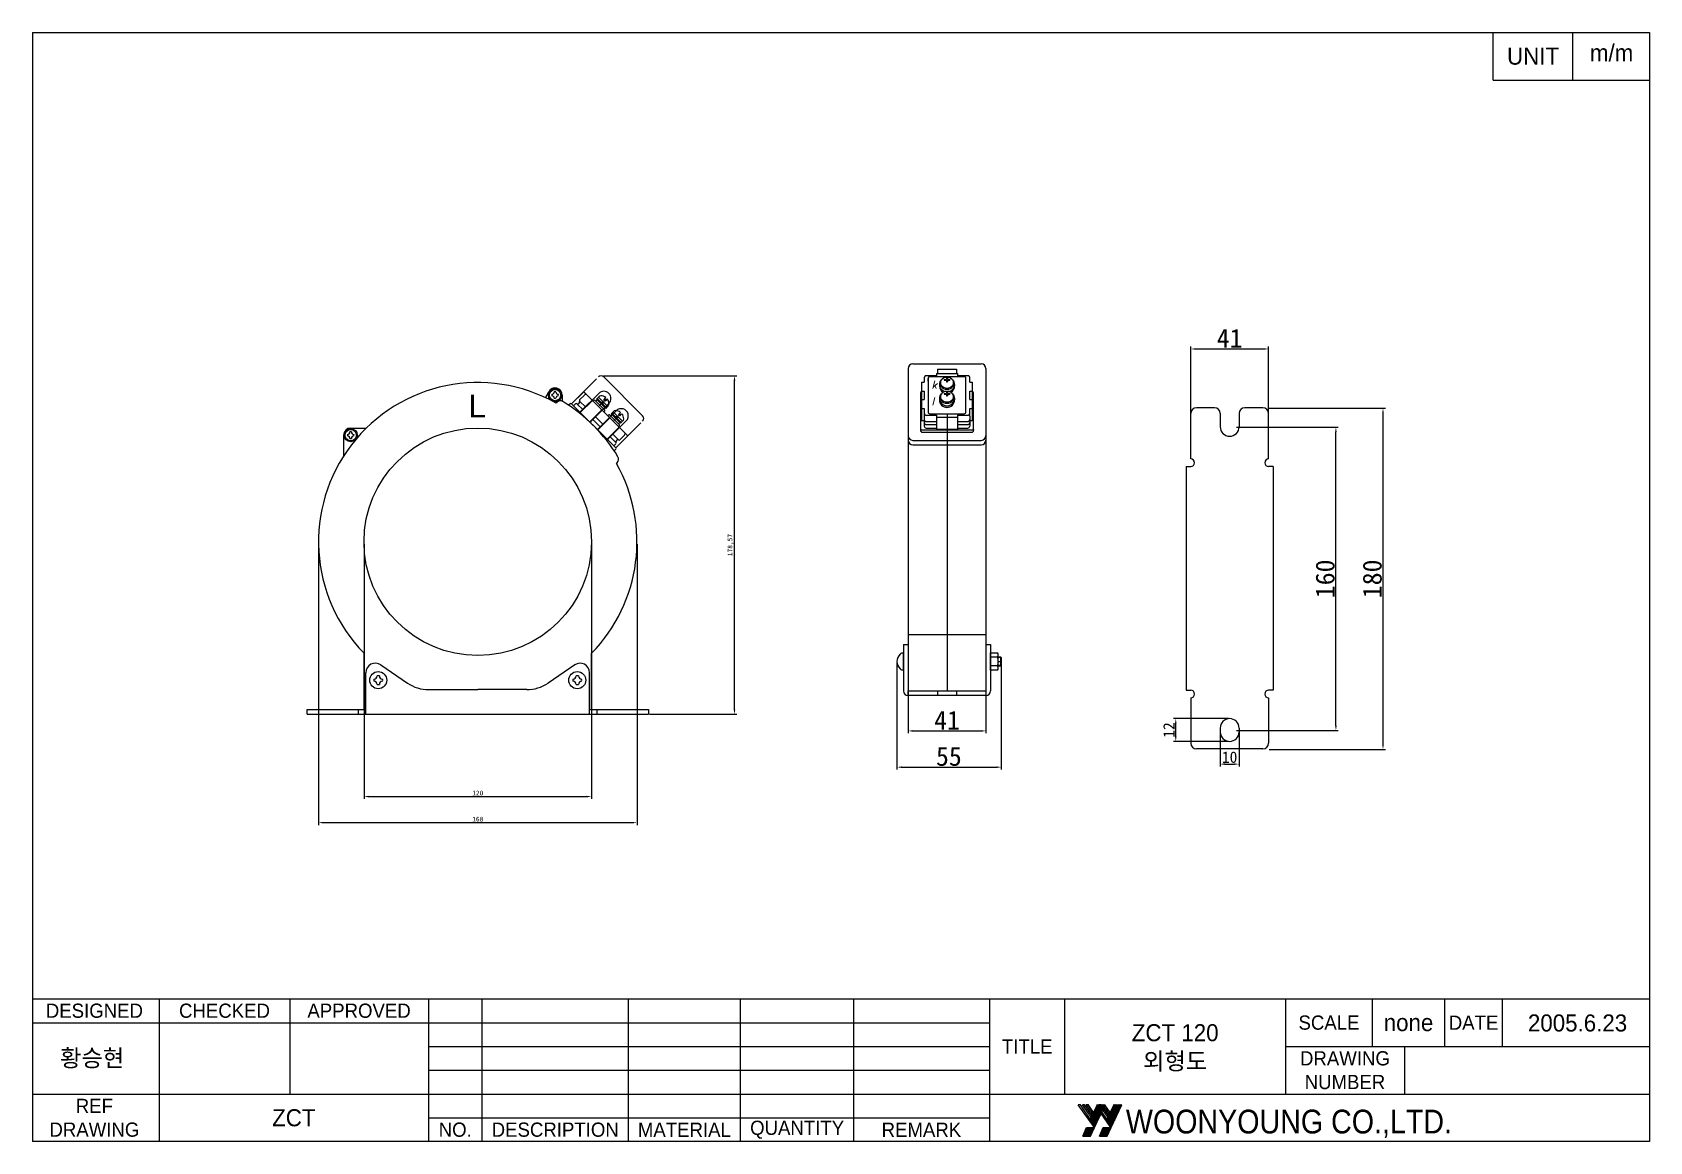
# Model space of a CAD drawing. Header units: millimetres. Extents: x 1231 to 2085, y -142 to 443.
import ezdxf

# ---------------------------------------------------------------- set-up
doc = ezdxf.new("R2010")
doc.units = ezdxf.units.MM
for name, pattern in [('CENTER', [2, 1.25, -0.25, 0.25, -0.25]), ('CENTER2', [28.575, 19.05, -3.175, 3.175, -3.175]), ('HIDDEN2', [4.7625, 3.175, -1.5875])]:
    doc.linetypes.add(name, pattern=pattern)
for name, color, linetype in [('case', 7, 'Continuous'), ('CL', 1, 'CENTER'), ('LAYER1', 4, 'Continuous'), ('RD', 1, 'Continuous'), ('가는실선', 7, 'Continuous'), ('단자cover', 5, 'Continuous')]:
    doc.layers.add(name, color=color, linetype=linetype)
doc.styles.add('H', font='Dotum.ttf')
doc.styles.add('M', font='Gulim.ttf', dxfattribs={"height": 3})
doc.styles.add('ROMANT', font='GNGT.TTF', dxfattribs={"width": 0.9, "height": 3})
doc.dimstyles.new('ISO-25', dxfattribs={"dimtxt": 2.5, "dimasz": 2.5, "dimexe": 1.25, "dimexo": 0.625, "dimtad": 1, "dimtxsty": 'Standard', "dimcen": 2.5, "dimadec": 0, "dimazin": 0, "dimtfac": 1, "dimtmove": 0, "dimatfit": 3, "dimfxl": 0, "dimarcsym": 0})

# ---------------------------------------------------------------- blocks, each defined once
blk = doc.blocks.new('*D2')
at = {"color": 0, "lineweight": -2}
for p, q in [((1883.89, 245.12), (1945.17, 245.12)), ((1943.92, 67.62), (1943.92, 242.62)), ((1883.89, 65.12), (1945.17, 65.12))]:
    blk.add_line(p, q, dxfattribs=at)
at = {"color": 0}
for points in [[(1943.5, 242.62), (1944.33, 242.62), (1943.92, 245.12)], [(1943.5, 67.62), (1944.33, 67.62), (1943.92, 65.12)]]:
    blk.add_solid(points, dxfattribs=at)
at = {"layer": 'Defpoints', "color": 0}
for p in [(1883.27, 245.12), (1943.92, 245.12), (1883.27, 65.12)]:
    blk.add_point(p, dxfattribs=at)
at = {"color": 0, "insert": (1938.29, 155.12), "char_height": 10, "attachment_point": 5, "rotation": 90}
blk.add_mtext('180', dxfattribs=at)
blk = doc.blocks.new('*D1')
at = {"color": 0, "lineweight": -2}
for p, q in [((1866.55, 235.12), (1920.32, 235.12)), ((1919.07, 77.62), (1919.07, 232.62)), ((1866.55, 75.12), (1920.32, 75.12))]:
    blk.add_line(p, q, dxfattribs=at)
at = {"color": 0}
for points in [[(1918.65, 232.62), (1919.48, 232.62), (1919.07, 235.12)], [(1918.65, 77.62), (1919.48, 77.62), (1919.07, 75.12)]]:
    blk.add_solid(points, dxfattribs=at)
at = {"layer": 'Defpoints', "color": 0}
for p in [(1865.92, 235.12), (1919.07, 235.12), (1865.92, 75.12)]:
    blk.add_point(p, dxfattribs=at)
at = {"color": 0, "insert": (1913.44, 155.12), "char_height": 10, "attachment_point": 5, "rotation": 90}
blk.add_mtext('160', dxfattribs=at)
blk = doc.blocks.new('*D3')
at = {"color": 0, "lineweight": -2}
for p, q in [((1687.54, 110.9), (1687.54, 54.53)), ((1742.54, 110.9), (1742.54, 54.53)), ((1690.04, 55.78), (1740.04, 55.78))]:
    blk.add_line(p, q, dxfattribs=at)
at = {"color": 0}
for points in [[(1690.04, 56.2), (1690.04, 55.36), (1687.54, 55.78)], [(1740.04, 56.2), (1740.04, 55.36), (1742.54, 55.78)]]:
    blk.add_solid(points, dxfattribs=at)
at = {"layer": 'Defpoints', "color": 0}
for p in [(1687.54, 111.52), (1742.54, 111.52), (1742.54, 55.78)]:
    blk.add_point(p, dxfattribs=at)
at = {"color": 0, "insert": (1714.91, 61.4), "char_height": 10, "attachment_point": 5}
blk.add_mtext('55', dxfattribs=at)
blk = doc.blocks.new('*D4')
at = {"color": 0, "lineweight": -2}
for p, q in [((1842.51, 239.06), (1842.51, 277.64)), ((1845.01, 276.39), (1881.01, 276.39)), ((1883.51, 239.06), (1883.51, 277.64))]:
    blk.add_line(p, q, dxfattribs=at)
at = {"color": 0}
for points in [[(1845.01, 276.81), (1845.01, 275.98), (1842.51, 276.39)], [(1881.01, 276.81), (1881.01, 275.98), (1883.51, 276.39)]]:
    blk.add_solid(points, dxfattribs=at)
at = {"layer": 'Defpoints', "color": 0}
for p in [(1883.51, 276.39), (1842.51, 238.43), (1883.51, 238.43)]:
    blk.add_point(p, dxfattribs=at)
at = {"color": 0, "insert": (1863.01, 282.02), "char_height": 10, "attachment_point": 5}
blk.add_mtext('41', dxfattribs=at)
blk = doc.blocks.new('*D6')
at = {"color": 0, "lineweight": -2}
for p, q in [((1693.44, 95.41), (1693.44, 73.64)), ((1734.44, 95.41), (1734.44, 73.64)), ((1695.94, 74.89), (1731.94, 74.89))]:
    blk.add_line(p, q, dxfattribs=at)
at = {"color": 0}
for points in [[(1695.94, 75.31), (1695.94, 74.47), (1693.44, 74.89)], [(1731.94, 75.31), (1731.94, 74.47), (1734.44, 74.89)]]:
    blk.add_solid(points, dxfattribs=at)
at = {"layer": 'Defpoints', "color": 0}
for p in [(1693.44, 96.04), (1734.44, 96.04), (1734.44, 74.89)]:
    blk.add_point(p, dxfattribs=at)
at = {"color": 0, "insert": (1713.94, 80.52), "char_height": 10, "attachment_point": 5}
blk.add_mtext('41', dxfattribs=at)
blk = doc.blocks.new('*D9')
at = {"color": 0, "lineweight": -2}
for p, q in [((1858.01, 74.75), (1858.01, 56.14)), ((1868.01, 74.5), (1868.01, 56.14)), ((1860.51, 57.39), (1865.51, 57.39))]:
    blk.add_line(p, q, dxfattribs=at)
at = {"color": 0}
for points in [[(1860.51, 57.81), (1860.51, 56.97), (1858.01, 57.39)], [(1865.51, 57.81), (1865.51, 56.97), (1868.01, 57.39)]]:
    blk.add_solid(points, dxfattribs=at)
at = {"layer": 'Defpoints', "color": 0}
for p in [(1858.01, 75.37), (1868.01, 75.12), (1868.01, 57.39)]:
    blk.add_point(p, dxfattribs=at)
at = {"color": 0, "insert": (1863.01, 61.01), "char_height": 6, "attachment_point": 5}
blk.add_mtext('10', dxfattribs=at)
blk = doc.blocks.new('*D10')
at = {"color": 0, "lineweight": -2}
for p, q in [((1862.39, 81.37), (1833.35, 81.37)), ((1834.6, 71.87), (1834.6, 78.87)), ((1862.39, 69.37), (1833.35, 69.37))]:
    blk.add_line(p, q, dxfattribs=at)
at = {"color": 0}
for points in [[(1834.19, 78.87), (1835.02, 78.87), (1834.6, 81.37)], [(1834.19, 71.87), (1835.02, 71.87), (1834.6, 69.37)]]:
    blk.add_solid(points, dxfattribs=at)
at = {"layer": 'Defpoints', "color": 0}
for p in [(1834.6, 81.37), (1863.01, 81.37), (1863.01, 69.37)]:
    blk.add_point(p, dxfattribs=at)
at = {"color": 0, "insert": (1830.98, 75.37), "char_height": 6, "attachment_point": 5, "rotation": 90}
blk.add_mtext('12', dxfattribs=at)
blk = doc.blocks.new('*X11')
at = {"color": 0}
for p, q in [((151.4, 128.86), (153.26, 130.72)), ((151.47, 129.2), (152.99, 130.72)), ((151.51, 128.7), (153.52, 130.72)), ((151.61, 128.54), (153.79, 130.72)), ((151.7, 129.69), (152.72, 130.72)), ((151.72, 128.39), (154.05, 130.72)), ((151.93, 130.18), (152.46, 130.72)), ((152.15, 130.68), (152.19, 130.72)), ((155.61, 129.09), (157.23, 130.72)), ((155.61, 128.82), (157.5, 130.72)), ((155.72, 128.67), (157.76, 130.72)), ((155.82, 128.51), (158.03, 130.72)), ((155.84, 129.59), (156.97, 130.72)), ((155.93, 128.36), (158.29, 130.72)), ((156.07, 130.08), (156.7, 130.72)), ((156.3, 130.57), (156.44, 130.72)), ((151.83, 128.23), (154.02, 130.42)), ((151.94, 128.08), (153.79, 129.92)), ((152.05, 127.92), (153.56, 129.43)), ((152.16, 127.76), (153.33, 128.93)), ((152.27, 127.61), (153.1, 128.44)), ((152.38, 127.45), (152.87, 127.95)), ((152.49, 127.3), (152.64, 127.45)), ((156.04, 128.2), (158.16, 130.31)), ((156.15, 128.04), (157.93, 129.82)), ((156.26, 127.89), (157.7, 129.33)), ((156.37, 127.73), (157.47, 128.83)), ((156.48, 127.58), (157.24, 128.34)), ((156.59, 127.42), (157.01, 127.85)), ((156.7, 127.26), (156.79, 127.35)), ((148.52, 122.8), (150.65, 124.93)), ((148.73, 123.27), (150.38, 124.93)), ((148.79, 122.8), (150.91, 124.93)), ((148.96, 123.76), (150.12, 124.93)), ((149.05, 122.8), (151.18, 124.93)), ((149.18, 124.26), (149.85, 124.93)), ((149.32, 122.8), (151.44, 124.93)), ((149.41, 124.75), (149.59, 124.93)), ((149.58, 122.8), (151.28, 124.49)), ((149.85, 122.8), (151.05, 124)), ((150.11, 122.8), (150.83, 123.51)), ((150.38, 122.8), (150.6, 123.02)), ((152.76, 122.8), (154.89, 124.93)), ((152.87, 123.17), (154.63, 124.93)), ((153.03, 122.8), (155.16, 124.93)), ((153.1, 123.66), (154.36, 124.93)), ((153.29, 122.8), (155.42, 124.93)), ((153.33, 124.16), (154.1, 124.93)), ((153.55, 124.65), (153.83, 124.93)), ((153.56, 122.8), (155.64, 124.88)), ((153.82, 122.8), (155.42, 124.39)), ((154.09, 122.8), (155.19, 123.9)), ((154.36, 122.8), (154.97, 123.41)), ((154.62, 122.8), (154.74, 122.92))]:
    blk.add_line(p, q, dxfattribs=at)
blk = doc.blocks.new('*X12')
at = {"color": 0}
for p, q in [((150.35, 73.46), (150.77, 73.87)), ((150.46, 73.3), (150.88, 73.71)), ((150.52, 73.89), (150.66, 74.03)), ((150.57, 73.14), (150.99, 73.56)), ((154.56, 73.42), (154.98, 73.84)), ((154.65, 73.77), (154.87, 73.99)), ((154.67, 73.27), (155.09, 73.68)), ((154.78, 73.11), (155.2, 73.52)), ((149.51, 71.81), (149.91, 72.21)), ((149.62, 71.66), (150.02, 72.06)), ((149.68, 72.25), (149.8, 72.37)), ((149.73, 71.5), (150.13, 71.9)), ((149.84, 71.35), (150.24, 71.75)), ((149.94, 72.77), (150.31, 73.14)), ((149.94, 71.19), (150.34, 71.59)), ((150, 72.58), (150.42, 72.99)), ((150.05, 71.03), (150.45, 71.43)), ((150.11, 72.42), (150.52, 72.83)), ((150.16, 70.88), (150.56, 71.28)), ((150.22, 72.26), (150.63, 72.68)), ((150.27, 70.72), (150.67, 71.12)), ((150.33, 72.11), (150.74, 72.52)), ((150.38, 70.57), (150.78, 70.97)), ((150.44, 71.95), (150.85, 72.36)), ((150.49, 70.41), (150.89, 70.81)), ((150.55, 71.79), (150.96, 72.21)), ((150.6, 70.26), (151, 70.66)), ((150.66, 71.64), (151.07, 72.05)), ((150.68, 72.99), (151.09, 73.4)), ((150.71, 70.1), (150.78, 70.17)), ((150.77, 71.48), (151.18, 71.89)), ((150.79, 72.83), (151.2, 73.24)), ((150.88, 71.33), (151.29, 71.74)), ((150.9, 72.68), (151.31, 73.09)), ((150.99, 71.17), (151.4, 71.58)), ((151.01, 72.52), (151.42, 72.93)), ((151.09, 71.01), (151.24, 71.16)), ((151.12, 72.36), (151.53, 72.78)), ((151.23, 72.21), (151.64, 72.62)), ((151.34, 72.05), (151.75, 72.46)), ((151.45, 71.9), (151.7, 72.15)), ((153.72, 71.78), (154.12, 72.18)), ((153.81, 72.14), (154.01, 72.34)), ((153.83, 71.63), (154.23, 72.03)), ((153.94, 71.47), (154.34, 71.87)), ((154.05, 71.31), (154.45, 71.71)), ((154.1, 72.7), (154.52, 73.11)), ((154.16, 71.16), (154.56, 71.56)), ((154.21, 72.54), (154.63, 72.96)), ((154.26, 71), (154.66, 71.4)), ((154.32, 72.39), (154.74, 72.8)), ((154.37, 70.85), (154.77, 71.25)), ((154.43, 72.23), (154.84, 72.64)), ((154.48, 70.69), (154.88, 71.09)), ((154.54, 72.07), (154.95, 72.49)), ((154.59, 70.53), (154.99, 70.94)), ((154.65, 71.92), (155.06, 72.33)), ((154.7, 70.38), (155.1, 70.78)), ((154.76, 71.76), (155.17, 72.17)), ((154.81, 70.22), (155.15, 70.57)), ((154.87, 71.61), (155.28, 72.02)), ((154.89, 72.95), (155.3, 73.37)), ((154.98, 71.45), (155.39, 71.86)), ((155, 72.8), (155.41, 73.21)), ((155.09, 71.29), (155.5, 71.71)), ((155.11, 72.64), (155.52, 73.06)), ((155.2, 71.14), (155.61, 71.55)), ((155.22, 72.48), (155.63, 72.9)), ((155.31, 70.98), (155.38, 71.06)), ((155.32, 72.33), (155.74, 72.74)), ((155.43, 72.17), (155.85, 72.59)), ((155.54, 72.01), (155.96, 72.43)), ((155.65, 71.86), (155.84, 72.05))]:
    blk.add_line(p, q, dxfattribs=at)
blk = doc.blocks.new('*X13')
at = {"color": 0}
for p, q in [((151.4, 128.86), (153.26, 130.72)), ((151.47, 129.2), (152.99, 130.72)), ((151.51, 128.7), (153.52, 130.72)), ((151.61, 128.54), (153.79, 130.72)), ((151.7, 129.69), (152.72, 130.72)), ((151.72, 128.39), (154.05, 130.72)), ((151.93, 130.18), (152.46, 130.72)), ((152.15, 130.68), (152.19, 130.72)), ((155.61, 129.09), (157.23, 130.72)), ((155.61, 128.82), (157.5, 130.72)), ((155.72, 128.67), (157.76, 130.72)), ((155.82, 128.51), (158.03, 130.72)), ((155.84, 129.59), (156.97, 130.72)), ((155.93, 128.36), (158.29, 130.72)), ((156.07, 130.08), (156.7, 130.72)), ((156.3, 130.57), (156.44, 130.72)), ((151.83, 128.23), (154.02, 130.42)), ((151.94, 128.08), (153.79, 129.92)), ((152.05, 127.92), (153.56, 129.43)), ((152.16, 127.76), (153.33, 128.93)), ((152.27, 127.61), (153.1, 128.44)), ((152.38, 127.45), (152.87, 127.95)), ((152.49, 127.3), (152.64, 127.45)), ((156.04, 128.2), (158.16, 130.31)), ((156.15, 128.04), (157.93, 129.82)), ((156.26, 127.89), (157.7, 129.33)), ((156.37, 127.73), (157.47, 128.83)), ((156.48, 127.58), (157.24, 128.34)), ((156.59, 127.42), (157.01, 127.85)), ((156.7, 127.26), (156.79, 127.35)), ((148.52, 122.8), (150.65, 124.93)), ((148.73, 123.27), (150.38, 124.93)), ((148.79, 122.8), (150.91, 124.93)), ((148.96, 123.76), (150.12, 124.93)), ((149.05, 122.8), (151.18, 124.93)), ((149.18, 124.26), (149.85, 124.93)), ((149.32, 122.8), (151.44, 124.93)), ((149.41, 124.75), (149.59, 124.93)), ((149.58, 122.8), (151.28, 124.49)), ((149.85, 122.8), (151.05, 124)), ((150.11, 122.8), (150.83, 123.51)), ((150.38, 122.8), (150.6, 123.02)), ((152.76, 122.8), (154.89, 124.93)), ((152.87, 123.17), (154.63, 124.93)), ((153.03, 122.8), (155.16, 124.93)), ((153.1, 123.66), (154.36, 124.93)), ((153.29, 122.8), (155.42, 124.93)), ((153.33, 124.16), (154.1, 124.93)), ((153.55, 124.65), (153.83, 124.93)), ((153.56, 122.8), (155.64, 124.88)), ((153.82, 122.8), (155.42, 124.39)), ((154.09, 122.8), (155.19, 123.9)), ((154.36, 122.8), (154.97, 123.41)), ((154.62, 122.8), (154.74, 122.92))]:
    blk.add_line(p, q, dxfattribs=at)
blk = doc.blocks.new('*D14')
at = {"color": 0, "lineweight": -2}
for p, q in [((1406.4, 173.42), (1406.4, 39.01)), ((1526.4, 173.42), (1526.4, 39.01)), ((1408.9, 40.26), (1523.9, 40.26))]:
    blk.add_line(p, q, dxfattribs=at)
at = {"color": 0}
for points in [[(1408.9, 40.68), (1408.9, 39.85), (1406.4, 40.26)], [(1523.9, 40.68), (1523.9, 39.85), (1526.4, 40.26)]]:
    blk.add_solid(points, dxfattribs=at)
at = {"layer": 'Defpoints', "color": 0}
for p in [(1406.4, 174.04), (1526.4, 174.04), (1526.4, 40.26)]:
    blk.add_point(p, dxfattribs=at)
at = {"color": 0, "insert": (1466.4, 42.14), "char_height": 2.5, "attachment_point": 5}
blk.add_mtext('120', dxfattribs=at)
blk = doc.blocks.new('*D15')
at = {"color": 0, "lineweight": -2}
for p, q in [((1382.4, 173.42), (1382.4, 25.25)), ((1550.4, 173.42), (1550.4, 25.25)), ((1384.9, 26.5), (1547.9, 26.5))]:
    blk.add_line(p, q, dxfattribs=at)
at = {"color": 0}
for points in [[(1384.9, 26.92), (1384.9, 26.08), (1382.4, 26.5)], [(1547.9, 26.92), (1547.9, 26.08), (1550.4, 26.5)]]:
    blk.add_solid(points, dxfattribs=at)
at = {"layer": 'Defpoints', "color": 0}
for p in [(1382.4, 174.04), (1550.4, 174.04), (1550.4, 26.5)]:
    blk.add_point(p, dxfattribs=at)
at = {"color": 0, "insert": (1466.4, 28.37), "char_height": 2.5, "attachment_point": 5}
blk.add_mtext('168', dxfattribs=at)
blk = doc.blocks.new('*D16')
at = {"color": 0, "lineweight": -2}
for p, q in [((1532.69, 262.24), (1603.07, 262.24)), ((1601.82, 86.17), (1601.82, 259.74)), ((1557.02, 83.67), (1603.07, 83.67))]:
    blk.add_line(p, q, dxfattribs=at)
at = {"color": 0}
for points in [[(1601.4, 259.74), (1602.24, 259.74), (1601.82, 262.24)], [(1601.4, 86.17), (1602.24, 86.17), (1601.82, 83.67)]]:
    blk.add_solid(points, dxfattribs=at)
at = {"layer": 'Defpoints', "color": 0}
for p in [(1532.06, 262.24), (1601.82, 262.24), (1556.4, 83.67)]:
    blk.add_point(p, dxfattribs=at)
at = {"color": 0, "insert": (1599.74, 172.95), "char_height": 2.5, "attachment_point": 5, "rotation": 90}
blk.add_mtext('178,57', dxfattribs=at)

msp = doc.modelspace()

# ---------------------------------------------------------------- linework, layer by layer
at = {"color": 7}
for p, q in [((1693.441, 266.038), (1693.441, 96.038)), ((1695.941, 268.538), (1731.941, 268.538)), ((1708.941, 265.701), (1718.941, 265.701)), ((1708.941, 265.701), (1708.941, 263.527)), ((1718.941, 265.701), (1718.941, 263.527)), ((1734.441, 266.038), (1734.441, 96.038)), ((1700.441, 258.931), (1701.941, 258.931)), ((1708.441, 263.527), (1719.441, 263.527)), ((1708.441, 263.527), (1708.441, 262.259)), ((1709.941, 257.725), (1709.941, 256.948)), ((1710.441, 258.792), (1710.441, 257.863)), ((1712.441, 260.282), (1713.641, 260.282)), ((1712.441, 260.282), (1712.441, 259.882)), ((1712.441, 259.882), (1713.641, 259.882)), ((1713.641, 261.082), (1714.241, 261.082)), ((1713.641, 261.082), (1713.641, 260.282)), ((1713.641, 259.882), (1713.641, 259.082)), ((1713.641, 259.082), (1714.241, 259.082)), ((1714.241, 261.082), (1714.241, 260.282)), ((1714.241, 260.282), (1715.441, 260.282)), ((1714.241, 259.882), (1714.241, 259.082)), ((1714.241, 259.882), (1715.441, 259.882)), ((1715.441, 260.282), (1715.441, 259.882)), ((1717.441, 258.792), (1717.441, 257.818)), ((1717.941, 257.725), (1717.941, 256.948)), ((1719.441, 263.527), (1719.441, 262.259)), ((1725.941, 258.931), (1727.441, 258.931)), ((1502.192, 250.657), (1503.817, 253.738)), ((1510.931, 252.08), (1510.931, 248.794)), ((1515.905, 247.486), (1519.965, 243.426)), ((1530.217, 252.971), (1520.672, 243.426)), ((1522.623, 253.497), (1531.461, 244.658)), ((1535.52, 247.667), (1525.976, 238.123)), ((1527.077, 249.042), (1527.219, 248.901)), ((1527.714, 249.396), (1527.219, 248.901)), ((1528.138, 249.396), (1528.633, 248.901)), ((1529.34, 249.608), (1528.633, 248.901)), ((1528.633, 248.901), (1532.876, 244.658)), ((1529.022, 249.926), (1529.375, 250.279)), ((1533.901, 245.047), (1529.022, 249.926)), ((1529.375, 250.279), (1534.254, 245.4)), ((1529.729, 250.633), (1529.729, 250.633)), ((1530.047, 251.022), (1534.997, 246.072)), ((1532.051, 249.018), (1532.051, 247.604)), ((1532.286, 248.783), (1532.286, 247.368)), ((1532.876, 249.608), (1533.986, 250.718)), ((1533.583, 248.901), (1532.876, 249.608)), ((1534.693, 250.011), (1533.583, 248.901)), ((1700.441, 254.188), (1701.941, 254.188)), ((1700.441, 249.738), (1701.941, 249.738)), ((1700.941, 254.188), (1701.941, 254.188)), ((1709.908, 250.221), (1709.908, 249.444)), ((1710.408, 251.288), (1710.408, 250.359)), ((1712.408, 252.925), (1712.408, 252.525)), ((1712.408, 252.925), (1713.608, 252.925)), ((1712.408, 252.525), (1713.608, 252.525)), ((1713.608, 253.725), (1714.208, 253.725)), ((1713.608, 253.725), (1713.608, 252.925)), ((1713.608, 252.525), (1713.608, 251.725)), ((1713.608, 251.725), (1714.208, 251.725)), ((1714.208, 253.725), (1714.208, 252.925)), ((1714.208, 252.925), (1715.408, 252.925)), ((1714.208, 252.525), (1714.208, 251.725)), ((1714.208, 252.525), (1715.408, 252.525)), ((1715.408, 252.925), (1715.408, 252.525)), ((1717.408, 251.435), (1717.408, 250.46)), ((1717.908, 250.368), (1717.908, 249.591)), ((1725.941, 254.188), (1727.441, 254.188)), ((1725.941, 254.188), (1726.941, 254.188)), ((1725.941, 249.738), (1727.441, 249.738)), ((1528.279, 240.769), (1532.522, 236.526)), ((1535.704, 239.708), (1529.694, 233.698)), ((1539.406, 243.775), (1529.876, 234.223)), ((1531.461, 244.658), (1533.936, 242.183)), ((1533.583, 245.365), (1532.876, 244.658)), ((1532.876, 244.658), (1533.371, 244.163)), ((1533.371, 243.739), (1532.876, 243.244)), ((1533.901, 245.047), (1534.254, 245.4)), ((1533.936, 242.183), (1545.25, 230.869)), ((1534.608, 245.754), (1534.608, 245.754)), ((1535.492, 241.617), (1534.997, 241.122)), ((1536.411, 241.122), (1535.916, 241.617)), ((1537.118, 241.829), (1536.411, 241.122)), ((1536.411, 241.122), (1540.654, 236.88)), ((1536.8, 242.148), (1537.154, 242.501)), ((1536.8, 242.148), (1541.679, 237.269)), ((1542.033, 237.622), (1537.154, 242.501)), ((1537.507, 242.855), (1537.507, 242.855)), ((1537.507, 242.148), (1541.679, 237.976)), ((1542.775, 238.294), (1537.825, 243.244)), ((1542.386, 238.683), (1538.214, 242.855)), ((1540.536, 240.533), (1539.122, 240.533)), ((1540.772, 240.297), (1539.357, 240.297)), ((1541.764, 242.94), (1540.654, 241.829)), ((1540.654, 241.829), (1541.361, 241.122)), ((1541.361, 241.122), (1542.471, 242.233)), ((1700.441, 244.996), (1701.941, 244.996)), ((1701.941, 242.46), (1701.941, 238.632)), ((1702.941, 241.46), (1708.441, 241.46)), ((1708.441, 241.46), (1708.441, 234.061)), ((1708.441, 240.4), (1719.441, 240.4)), ((1713.941, 242.222), (1713.941, 96.038)), ((1719.441, 241.46), (1724.941, 241.46)), ((1719.441, 241.46), (1719.441, 234.061)), ((1725.941, 244.996), (1727.441, 244.996)), ((1725.941, 240.989), (1725.941, 240.23)), ((1725.941, 240.23), (1725.941, 237.873)), ((1842.515, 218.372), (1842.515, 242.372)), ((1855.015, 245.372), (1845.515, 245.372)), ((1858.015, 242.372), (1858.015, 235.372)), ((1868.015, 242.372), (1868.015, 235.372)), ((1880.515, 245.372), (1871.015, 245.372)), ((1883.515, 218.372), (1883.515, 242.372)), ((1395.616, 230.91), (1395.616, 219.903)), ((1399.366, 234.66), (1407.601, 234.66)), ((1544.716, 238.478), (1535.179, 228.919)), ((1541.361, 237.587), (1540.654, 236.88)), ((1541.149, 236.385), (1540.654, 236.88)), ((1541.149, 235.96), (1540.654, 235.466)), ((1540.795, 235.324), (1540.654, 235.466)), ((1541.679, 237.269), (1542.033, 237.622)), ((1542.386, 237.976), (1542.386, 237.976)), ((1699.941, 233.945), (1699.941, 233.489)), ((1700.441, 238.632), (1701.941, 238.632)), ((1700.941, 233.682), (1726.941, 233.682)), ((1701.941, 238.632), (1701.941, 237.873)), ((1701.941, 237.873), (1701.941, 236.64)), ((1701.941, 236.64), (1701.941, 235.623)), ((1702.941, 238.132), (1708.441, 238.132)), ((1702.941, 236.511), (1708.441, 236.511)), ((1708.441, 234.061), (1719.441, 234.061)), ((1719.441, 238.132), (1724.941, 238.132)), ((1719.441, 236.511), (1724.941, 236.511)), ((1725.941, 238.632), (1727.441, 238.632)), ((1725.941, 237.873), (1725.941, 236.64)), ((1725.941, 236.64), (1725.941, 235.623)), ((1727.941, 233.945), (1727.941, 233.489)), ((1695.941, 228.186), (1731.941, 228.186)), ((1695.941, 225.855), (1731.941, 225.855)), ((1840.015, 214.372), (1840.015, 96.372)), ((1840.015, 214.372), (1842.515, 214.372)), ((1886.015, 214.372), (1883.515, 214.372)), ((1886.015, 214.372), (1886.015, 96.372)), ((1690.941, 120.487), (1690.941, 96.038)), ((1690.941, 120.487), (1693.441, 120.487)), ((1693.441, 125.727), (1718.941, 125.727)), ((1718.941, 125.727), (1734.441, 125.727)), ((1734.441, 120.487), (1736.941, 120.487)), ((1736.941, 120.487), (1736.941, 96.038)), ((1406.395, 86.167), (1406.395, 115.879)), ((1526.395, 86.167), (1526.395, 115.879)), ((1690.941, 107.023), (1690.941, 116.023)), ((1736.941, 116.142), (1740.583, 116.142)), ((1736.941, 106.904), (1736.941, 116.142)), ((1740.583, 113.832), (1736.941, 113.832)), ((1740.941, 115.523), (1740.583, 116.142)), ((1740.941, 107.523), (1740.941, 115.523)), ((1740.941, 114.023), (1742.108, 114.023)), ((1742.108, 114.023), (1742.541, 113.59)), ((1742.108, 114.023), (1742.108, 109.023)), ((1742.541, 113.59), (1742.541, 109.456)), ((1740.583, 109.213), (1736.941, 109.213)), ((1740.583, 106.904), (1736.941, 106.904)), ((1740.583, 106.904), (1740.941, 107.523)), ((1742.108, 109.023), (1740.941, 109.023)), ((1742.541, 109.456), (1742.108, 109.023)), ((1693.441, 96.038), (1713.941, 96.038)), ((1693.441, 93.538), (1693.441, 96.038)), ((1695.941, 96.038), (1731.941, 96.038)), ((1708.941, 96.038), (1708.941, 93.538)), ((1713.941, 96.038), (1734.441, 96.038)), ((1718.941, 96.038), (1718.941, 93.538)), ((1734.441, 96.038), (1734.441, 93.538)), ((1840.015, 96.372), (1842.515, 96.372)), ((1886.015, 96.372), (1883.515, 96.372)), ((1376.395, 86.167), (1407.395, 86.167)), ((1406.395, 86.167), (1407.395, 86.167)), ((1525.395, 86.167), (1556.395, 86.167)), ((1525.395, 86.167), (1526.395, 86.167)), ((1556.395, 86.167), (1556.395, 83.667)), ((1734.441, 93.538), (1693.441, 93.538)), ((1842.515, 92.372), (1842.515, 68.372)), ((1883.515, 92.372), (1883.515, 68.372)), ((1376.395, 83.667), (1556.395, 83.667)), ((1858.015, 76.372), (1858.015, 74.372)), ((1868.015, 76.372), (1868.015, 74.372)), ((1880.515, 65.372), (1845.515, 65.372))]:
    msp.add_line(p, q, dxfattribs=at)
at = {"color": 7, "linetype": 'Continuous'}
for p, q in [((1700.441, 258.931), (1700.441, 238.632)), ((1727.441, 238.632), (1727.441, 258.931)), ((1508.174, 248.265), (1507.712, 247.803)), ((1515.186, 247.499), (1514.346, 246.659)), ((1521.915, 253.497), (1515.905, 247.486)), ((1521.915, 244.304), (1518.733, 247.486)), ((1522.623, 252.083), (1520.148, 249.608)), ((1523.33, 245.719), (1520.148, 248.901)), ((1699.941, 253.188), (1699.941, 233.945)), ((1727.941, 233.945), (1727.941, 253.188)), ((1526.865, 239.355), (1531.108, 235.112)), ((1704.941, 242.222), (1722.941, 242.222)), ((1537.472, 231.576), (1540.654, 228.394)), ((1543.836, 230.869), (1541.361, 228.394)), ((1700.941, 232.489), (1726.941, 232.489)), ((1702.941, 234.623), (1708.441, 234.623)), ((1719.441, 234.623), (1724.941, 234.623)), ((1536.058, 230.162), (1539.24, 226.98)), ((1539.227, 223.457), (1538.388, 222.618)), ((1545.25, 230.162), (1539.24, 224.152)), ((1539.994, 216.445), (1539.532, 215.983)), ((1407.395, 83.667), (1407.395, 105.615)), ((1415.212, 109.746), (1429.298, 100.142)), ((1517.579, 109.746), (1503.493, 100.142)), ((1525.395, 83.667), (1525.395, 105.615)), ((1440.565, 96.667), (1466.395, 96.667)), ((1492.226, 96.667), (1466.395, 96.667)), ((1403.395, 83.667), (1403.395, 86.167)), ((1529.395, 83.667), (1529.395, 86.167))]:
    msp.add_line(p, q, dxfattribs=at)
at = {"color": 7, "linetype": 'CENTER2'}
for p, q in [((1701.941, 261.259), (1701.941, 258.931)), ((1708.441, 262.259), (1702.941, 262.259)), ((1703.941, 260.806), (1703.941, 243.222)), ((1703.941, 259.328), (1703.941, 260.806)), ((1704.941, 261.806), (1722.941, 261.806)), ((1724.941, 262.259), (1719.441, 262.259)), ((1723.941, 259.328), (1723.941, 260.806)), ((1723.941, 243.222), (1723.941, 259.328)), ((1725.941, 258.931), (1725.941, 261.259)), ((1701.941, 254.188), (1701.941, 249.738)), ((1725.941, 249.738), (1725.941, 254.188)), ((1701.941, 244.996), (1701.941, 242.46)), ((1725.941, 240.989), (1725.941, 244.996))]:
    msp.add_line(p, q, dxfattribs=at)
for p, q in [((1376.395, 83.667), (1376.395, 86.167)), ((1231.434, -66.474), (2084.578, -66.474)), ((1231.434, -66.474), (2077.438, -66.474)), ((1298.385, -66.474), (1298.385, -141.778)), ((1367.207, -66.474), (1367.207, -116.677)), ((1440.351, -66.474), (1440.351, -116.677)), ((1440.351, -66.474), (1440.351, -79.025)), ((1468.674, -141.778), (1468.674, -66.474)), ((1545.827, -141.778), (1545.827, -66.474)), ((1604.941, -141.778), (1604.941, -66.474)), ((1664.782, -141.778), (1664.782, -66.474)), ((1736.342, -66.474), (1736.342, -141.778)), ((1736.342, -66.474), (1736.342, -91.576)), ((1776.137, -116.677), (1776.137, -66.474)), ((1776.137, -116.677), (1776.137, -66.474)), ((1892.461, -66.474), (1892.461, -116.677)), ((1892.461, -66.474), (1892.461, -116.677)), ((1938.378, -91.576), (1938.378, -66.474)), ((1938.378, -91.576), (1938.378, -66.474)), ((1976.386, -66.474), (1976.386, -91.576)), ((1976.386, -66.474), (1976.386, -91.576)), ((2006.997, -91.576), (2006.997, -66.474)), ((2006.997, -91.576), (2006.997, -66.474)), ((1231.434, -79.025), (1736.342, -79.025)), ((1440.351, -91.576), (1736.342, -91.576)), ((1892.461, -91.576), (2084.578, -91.576)), ((1892.461, -91.576), (2077.438, -91.576)), ((1955.214, -91.576), (1955.214, -116.677)), ((1955.214, -91.576), (1955.214, -116.677)), ((1440.351, -104.126), (1736.342, -104.126)), ((1892.461, -104.126), (1892.461, -104.126)), ((1892.461, -104.126), (1892.461, -104.126)), ((1231.434, -116.677), (2084.578, -116.677)), ((1231.434, -116.677), (2077.438, -116.677)), ((1440.351, -116.677), (1440.351, -141.778)), ((1791.669, -134.375), (1783.183, -122.267)), ((1784.277, -122.267), (1783.183, -122.267)), ((1784.277, -122.267), (1783.183, -122.267)), ((1791.669, -134.375), (1783.183, -122.267)), ((1789.49, -129.833), (1784.277, -122.267)), ((1789.49, -129.833), (1784.277, -122.267)), ((1792.556, -132.575), (1785.347, -122.267)), ((1786.393, -122.267), (1785.347, -122.267)), ((1786.393, -122.267), (1785.347, -122.267)), ((1792.556, -132.575), (1785.347, -122.267)), ((1790.478, -128.108), (1786.393, -122.267)), ((1790.478, -128.108), (1786.393, -122.267)), ((1787.327, -122.203), (1788.373, -122.203)), ((1793.362, -130.833), (1787.327, -122.203)), ((1787.327, -122.203), (1788.373, -122.203)), ((1793.362, -130.833), (1787.327, -122.203)), ((1791.284, -126.367), (1788.373, -122.203)), ((1791.284, -126.367), (1788.373, -122.203)), ((1791.284, -126.367), (1789.657, -129.473)), ((1791.284, -126.367), (1789.657, -129.473)), ((1790.478, -128.108), (1790.645, -127.748)), ((1790.478, -128.108), (1790.645, -127.748)), ((1793.139, -131.315), (1790.645, -127.748)), ((1793.139, -131.315), (1790.645, -127.748)), ((1791.284, -126.367), (1791.455, -126.009)), ((1791.284, -126.367), (1791.455, -126.009)), ((1791.448, -126), (1791.447, -125.998)), ((1791.448, -126), (1791.447, -125.998)), ((1793.182, -122.267), (1791.452, -126.015)), ((1793.182, -122.267), (1791.452, -126.015)), ((1793.945, -129.573), (1791.455, -126.009)), ((1793.945, -129.573), (1791.455, -126.009)), ((1793.182, -122.267), (1797.328, -122.267)), ((1793.182, -122.267), (1797.328, -122.267)), ((1793.945, -129.573), (1795.186, -126.892)), ((1793.945, -129.573), (1795.186, -126.892)), ((1795.154, -122.267), (1794.108, -122.267)), ((1795.154, -122.267), (1794.108, -122.267)), ((1795.186, -126.892), (1795.603, -125.99)), ((1795.186, -126.892), (1795.603, -125.99)), ((1800.43, -134.375), (1795.186, -126.892)), ((1800.43, -134.375), (1795.186, -126.892)), ((1795.603, -125.99), (1796.045, -125.036)), ((1795.603, -125.99), (1796.045, -125.036)), ((1798.251, -129.833), (1795.603, -125.99)), ((1798.251, -129.833), (1795.603, -125.99)), ((1796.045, -125.036), (1796.462, -124.136)), ((1796.045, -125.036), (1796.462, -124.136)), ((1801.316, -132.575), (1796.045, -125.036)), ((1801.316, -132.575), (1796.045, -125.036)), ((1796.462, -124.136), (1796.856, -123.284)), ((1796.462, -124.136), (1796.856, -123.284)), ((1799.239, -128.108), (1796.462, -124.136)), ((1799.239, -128.108), (1796.462, -124.136)), ((1796.856, -123.284), (1797.268, -122.395)), ((1796.856, -123.284), (1797.268, -122.395)), ((1802.114, -130.851), (1796.856, -123.284)), ((1802.114, -130.851), (1796.856, -123.284)), ((1797.268, -122.395), (1797.328, -122.267)), ((1797.268, -122.395), (1797.328, -122.267)), ((1800.045, -126.367), (1797.268, -122.395)), ((1800.045, -126.367), (1797.268, -122.395)), ((1800.045, -126.367), (1798.418, -129.473)), ((1800.045, -126.367), (1798.418, -129.473)), ((1799.239, -128.108), (1799.406, -127.748)), ((1799.239, -128.108), (1799.406, -127.748)), ((1801.9, -131.315), (1799.406, -127.748)), ((1801.9, -131.315), (1799.406, -127.748)), ((1800.045, -126.367), (1800.212, -126.007)), ((1800.045, -126.367), (1800.212, -126.007)), ((1801.943, -122.267), (1800.212, -126.007)), ((1801.943, -122.267), (1800.212, -126.007)), ((1802.706, -129.573), (1800.212, -126.006)), ((1802.706, -129.573), (1800.212, -126.006)), ((1800.483, -134.375), (1806.086, -122.27)), ((1800.483, -134.375), (1806.086, -122.27)), ((1801.943, -122.267), (1806.104, -122.267)), ((1801.943, -122.267), (1806.104, -122.267)), ((1440.351, -129.228), (1736.342, -129.228)), ((1785.518, -138.824), (1787.562, -134.375)), ((1785.518, -138.824), (1787.578, -134.375)), ((1785.518, -138.824), (1787.562, -134.375)), ((1785.518, -138.824), (1787.578, -134.375)), ((1787.562, -134.375), (1791.722, -134.375)), ((1787.562, -134.375), (1791.722, -134.375)), ((1789.657, -129.473), (1789.106, -130.718)), ((1789.657, -129.473), (1789.106, -130.718)), ((1789.49, -129.833), (1789.657, -129.473)), ((1789.49, -129.833), (1789.657, -129.473)), ((1792.268, -133.196), (1789.657, -129.473)), ((1792.268, -133.196), (1789.657, -129.473)), ((1789.679, -138.824), (1791.722, -134.375)), ((1789.679, -138.824), (1791.722, -134.375)), ((1791.722, -134.375), (1792.268, -133.196)), ((1791.722, -134.375), (1792.268, -133.196)), ((1792.268, -133.196), (1792.556, -132.575)), ((1792.268, -133.196), (1792.556, -132.575)), ((1792.556, -132.575), (1793.139, -131.315)), ((1792.556, -132.575), (1793.139, -131.315)), ((1793.139, -131.315), (1793.362, -130.833)), ((1793.139, -131.315), (1793.362, -130.833)), ((1793.362, -130.833), (1793.945, -129.573)), ((1793.362, -130.833), (1793.945, -129.573)), ((1794.279, -138.824), (1796.323, -134.375)), ((1794.279, -138.824), (1796.339, -134.375)), ((1794.279, -138.824), (1796.323, -134.375)), ((1794.279, -138.824), (1796.339, -134.375)), ((1796.323, -134.375), (1800.483, -134.375)), ((1796.323, -134.375), (1800.483, -134.375)), ((1798.418, -129.473), (1797.849, -130.692)), ((1798.418, -129.473), (1797.849, -130.692)), ((1798.251, -129.833), (1798.418, -129.473)), ((1798.251, -129.833), (1798.418, -129.473)), ((1801.029, -133.196), (1798.418, -129.473)), ((1801.029, -133.196), (1798.418, -129.473)), ((1798.44, -138.824), (1800.483, -134.375)), ((1798.44, -138.824), (1800.483, -134.375)), ((1785.518, -138.824), (1789.679, -138.824)), ((1785.518, -138.824), (1789.679, -138.824)), ((1794.279, -138.824), (1798.44, -138.824)), ((1794.279, -138.824), (1798.44, -138.824))]:
    msp.add_line(p, q)
at = {"color": 7}
for centre, radius in [((1507.181, 252.08), 3.5), ((1507.181, 252.08), 3), ((1399.366, 230.91), 3.5), ((1399.366, 230.91), 3), ((1466.395, 174.667), 60), ((1413.895, 101.667), 4.5), ((1518.895, 101.667), 4.5)]:
    msp.add_circle(centre, radius, dxfattribs=at)
for centre, radius, start, end in [((1695.941, 266.038), 2.5, 90, 180), ((1731.941, 266.038), 2.5, 0, 90), ((1466.395, 174.667), 84, 60.536794, 224.415309), ((1712.937, 257.877), 3, 132.404963, 182.897814), ((1713.941, 257.725), 4, 180, 253.461872), ((1713.941, 256.948), 4, 180, 238.632924), ((1713.941, 257.725), 4, 286.092725, 0), ((1713.941, 256.948), 4, 300.855452, 0), ((1714.944, 257.877), 3, 357.102186, 47.595037), ((1507.181, 252.08), 3.75, 0, 153.751079), ((1507.181, 252.08), 1.75, 166.78702, 193.21298), ((1505.477, 253.783), 1.304, 270, 0), ((1505.477, 250.376), 1.304, 0, 90), ((1507.181, 252.08), 1.75, 76.78702, 103.21298), ((1507.181, 252.08), 1.75, 256.78702, 283.21298), ((1508.884, 253.783), 1.304, 180, 270), ((1508.884, 250.376), 1.304, 90, 180), ((1509.942, 246.497), 2.5, 58.774147, 135), ((1507.181, 252.08), 1.75, 346.78702, 13.21298), ((1466.395, 174.667), 86.5, 31.225853, 58.774147), ((1526.865, 248.547), 0.5, 45, 135), ((1527.926, 249.183), 0.3, 45, 135), ((1530.082, 250.279), 0.5, 135, 225), ((1530.082, 250.279), 0.5, 45, 135), ((1531.673, 249.396), 2.3, 98.130102, 135), ((1532.869, 250.319), 3.75, 315, 135), ((1531.32, 247.473), 4.2, 50.598331, 89.613099), ((1531.448, 247.345), 4.2, 0.386901, 39.401669), ((1700.941, 253.188), 1, 120, 180), ((1712.904, 250.519), 3, 132.404963, 182.897814), ((1713.908, 250.368), 4, 180, 0), ((1713.908, 249.591), 4, 180, 0), ((1714.912, 250.519), 3, 357.102186, 47.595037), ((1726.941, 253.188), 1, 0, 60), ((1520.319, 243.78), 0.5, 225, 315), ((1531.108, 244.304), 0.5, 315, 45), ((1533.158, 243.951), 0.3, 315, 45), ((1534.254, 246.107), 0.5, 225, 315), ((1534.254, 246.107), 0.5, 315, 45), ((1533.371, 247.698), 2.3, 315, 351.869898), ((1535.704, 241.405), 0.3, 45, 135), ((1536.058, 239.355), 0.5, 45, 135), ((1537.861, 242.501), 0.5, 135, 225), ((1537.861, 242.501), 0.5, 45, 135), ((1539.452, 241.617), 2.3, 98.130102, 135), ((1539.098, 239.694), 4.2, 50.598331, 89.613099), ((1542.072, 241.137), 3.75, 314.833731, 135.301083), ((1539.226, 239.567), 4.2, 0.386901, 39.401669), ((1541.149, 239.92), 2.3, 315, 351.869898), ((1702.941, 242.46), 1, 180, 270), ((1702.941, 239.132), 1, 180, 270), ((1724.941, 242.46), 1, 270, 0), ((1724.941, 239.132), 1, 270, 0), ((1845.515, 242.372), 3, 90, 180), ((1855.015, 242.372), 3, 0, 90), ((1871.015, 242.372), 3, 90, 180), ((1880.515, 242.372), 3, 0, 90), ((1399.366, 230.91), 3.75, 90, 180), ((1399.366, 230.91), 1.75, 166.78702, 193.21298), ((1397.663, 232.614), 1.304, 270, 0), ((1397.663, 229.207), 1.304, 0, 90), ((1399.366, 230.91), 1.75, 76.78702, 103.21298), ((1401.07, 232.614), 1.304, 180, 270), ((1401.07, 229.207), 1.304, 90, 180), ((1399.366, 230.91), 1.75, 346.78702, 13.21298), ((1526.329, 237.769), 0.5, 135, 225), ((1529.522, 234.576), 0.5, 225, 315.067407), ((1540.3, 235.112), 0.5, 315, 45), ((1540.937, 236.173), 0.3, 315, 45), ((1542.033, 238.329), 0.5, 225, 315), ((1542.033, 238.329), 0.5, 315, 45), ((1695.941, 230.686), 2.5, 180, 270), ((1700.941, 234.682), 1, 180, 270), ((1700.941, 233.489), 1, 180, 270), ((1702.941, 237.511), 1, 180, 270), ((1702.941, 235.623), 1, 180, 270), ((1724.941, 237.511), 1, 270, 0), ((1724.941, 235.623), 1, 270, 0), ((1726.941, 234.682), 1, 270, 0), ((1726.941, 233.489), 1, 270, 0), ((1731.941, 230.686), 2.5, 270, 0), ((1863.015, 235.372), 5, 180, 0), ((1399.366, 230.91), 1.75, 256.78702, 283.21298), ((1535.533, 228.566), 0.5, 135.067407, 225), ((1695.941, 228.355), 2.5, 180, 270), ((1731.941, 228.355), 2.5, 270, 0), ((1466.395, 174.667), 84, 315.584691, 29.463206), ((1538.226, 218.213), 2.5, 315, 31.225853), ((1842.515, 216.372), 2, 270, 90), ((1883.515, 216.372), 2, 90, 270), ((1693.094, 111.523), 5.553, 135.38759, 224.61241), ((1690.941, 113.023), 3, 90, 126.869898), ((1738.897, 114.987), 2.043, 325.591013, 34.408987), ((1732.941, 111.467), 8, 0.400194, 17.198596), ((1732.941, 111.579), 8, 342.801404, 359.599806), ((1411.623, 103.939), 1.672, 270, 0), ((1413.895, 101.667), 2.35, 75.207503, 104.792497), ((1416.167, 103.939), 1.672, 180, 270), ((1516.623, 103.939), 1.672, 270, 0), ((1518.895, 101.667), 2.35, 75.207503, 104.792497), ((1521.167, 103.939), 1.672, 180, 270), ((1690.941, 110.023), 3, 233.130102, 270), ((1738.897, 108.058), 2.043, 325.591013, 34.408987), ((1413.895, 101.667), 2.35, 165.207503, 194.792497), ((1411.623, 99.394), 1.672, 0, 90), ((1413.895, 101.667), 2.35, 255.207503, 284.792497), ((1416.167, 99.394), 1.672, 90, 180), ((1413.895, 101.667), 2.35, 345.207503, 14.792497), ((1518.895, 101.667), 2.35, 165.207503, 194.792497), ((1516.623, 99.394), 1.672, 0, 90), ((1518.895, 101.667), 2.35, 255.207503, 284.792497), ((1521.167, 99.394), 1.672, 90, 180), ((1518.895, 101.667), 2.35, 345.207503, 14.792497), ((1693.441, 96.038), 2.5, 180, 270), ((1734.441, 96.038), 2.5, 270, 0), ((1842.515, 94.372), 2, 270, 90), ((1883.515, 94.372), 2, 90, 270), ((1863.015, 76.372), 5, 0, 180), ((1845.515, 68.372), 3, 180, 270), ((1863.015, 74.372), 5, 180, 0), ((1880.515, 68.372), 3, 270, 0)]:
    msp.add_arc(centre, radius, start, end, dxfattribs=at)
at = {"color": 7, "linetype": 'CENTER2'}
for centre, start, end in [((1702.941, 261.259), 90, 180), ((1704.941, 260.806), 90, 180), ((1722.941, 260.806), 0, 90), ((1724.941, 261.259), 0, 90)]:
    msp.add_arc(centre, 1, start, end, dxfattribs=at)
at = {"color": 7, "linetype": 'Continuous'}
for centre, radius, start, end in [((1515.539, 247.145), 0.5, 45, 135), ((1522.269, 253.143), 0.5, 45, 135), ((1523.33, 251.375), 1, 45, 135), ((1704.941, 243.222), 1, 180, 270), ((1722.941, 243.222), 1, 270, 0), ((1543.129, 231.576), 1, 315, 45), ((1544.896, 230.516), 0.5, 315, 45), ((1538.874, 223.81), 0.5, 315, 45), ((1412.395, 105.615), 5, 55.713123, 180), ((1520.395, 105.615), 5, 0, 124.286877), ((1440.565, 116.667), 20, 235.713123, 270), ((1492.226, 116.667), 20, 270, 304.286877)]:
    msp.add_arc(centre, radius, start, end, dxfattribs=at)
at = {"color": 7}
for centre, ratio, start_param, end_param in [((1713.941, 258.792), 0.7395024, 3.0582092, 6.3665688), ((1713.941, 258.577), 0.8000408, 6.2061244, 9.5018388), ((1713.941, 257.905), 0.8000408, 6.2061244, 9.5018388), ((1713.908, 251.435), 0.7395024, 3.0582092, 6.3665688), ((1713.908, 251.219), 0.8000408, 6.2061244, 9.5018388), ((1713.908, 250.548), 0.8000408, 6.2061244, 9.5018388)]:
    msp.add_ellipse(centre, major_axis=(-3.5, 0), ratio=ratio, start_param=start_param, end_param=end_param, dxfattribs=at)
at = {"layer": 'case', "color": 7}
for p, q in [((1515.893, 247.499), (1539.227, 224.164)), ((1516.966, 246.426), (1518.026, 247.486)), ((1520.501, 242.89), (1526.512, 248.901)), ((1528.279, 240.769), (1525.451, 237.94)), ((1531.461, 243.951), (1528.279, 240.769)), ((1540.654, 234.758), (1534.643, 228.748)), ((1538.179, 225.212), (1539.24, 226.273))]:
    msp.add_line(p, q, dxfattribs=at)
for centre, radius, start, end in [((1518.38, 247.133), 0.5, 45, 135), ((1519.087, 248.547), 1.118, 251.565051, 18.434949), ((1520.501, 249.254), 0.5, 135, 225), ((1540.3, 227.334), 1.118, 71.565051, 198.434949), ((1538.886, 226.627), 0.5, 315, 45), ((1541.007, 228.748), 0.5, 225, 315)]:
    msp.add_arc(centre, radius, start, end, dxfattribs=at)
at = {"layer": 'CL', "color": 7}
for p, q in [((1530.401, 246.426), (1533.936, 249.961)), ((1538.179, 238.648), (1541.714, 242.183)), ((1740.941, 111.523), (1742.541, 111.523))]:
    msp.add_line(p, q, dxfattribs=at)
at = {"layer": 'LAYER1'}
for p, q in [((1231.434, 443.418), (2084.578, 443.418)), ((1231.434, 443.418), (1231.434, -141.778)), ((1231.434, 443.418), (1231.434, -141.778)), ((2084.578, 443.418), (2084.578, -141.778)), ((2084.578, -141.778), (1231.434, -141.778)), ((2077.438, -141.778), (1231.434, -141.778))]:
    msp.add_line(p, q, dxfattribs=at)
at = {"layer": 'RD', "color": 7}
for p, q in [((1742.541, 113.59), (1740.941, 113.59)), ((1742.541, 109.456), (1740.941, 109.456))]:
    msp.add_line(p, q, dxfattribs=at)
at = {"layer": '가는실선', "linetype": 'Continuous'}
for p, q in [((2002.078, 418.218), (2002.078, 443.418)), ((2044.078, 418.218), (2044.078, 443.418)), ((2002.078, 418.218), (2084.578, 418.218))]:
    msp.add_line(p, q, dxfattribs=at)
at = {"layer": '단자cover', "color": 7}
for p, q in [((1526.841, 258.471), (1515.881, 247.511)), ((1532.851, 261.653), (1553.357, 241.147)), ((1532.851, 261.653), (1553.357, 241.147)), ((1550.175, 235.136), (1539.215, 224.176))]:
    msp.add_line(p, q, dxfattribs=at)
at = {"layer": '단자cover', "color": 7, "linetype": 'HIDDEN2'}
for p, q in [((1526.841, 258.471), (1530.023, 261.653)), ((1550.175, 235.136), (1553.357, 238.318))]:
    msp.add_line(p, q, dxfattribs=at)
at = {"layer": '단자cover', "color": 7}
for centre, start, end in [((1531.437, 260.239), 45, 135), ((1551.943, 239.733), 315, 45)]:
    msp.add_arc(centre, 2, start, end, dxfattribs=at)

# ---------------------------------------------------------------- block references
at = {"xscale": 2.091780606632142, "zscale": 2.091780606632092}
for name, p, yscale in [('*X11', (1474.87, -395.696), 2.091780606632099), ('*X13', (1474.87, -395.696), 2.091780606632142), ('*X12', (1476.4, -280.981), 2.091780606632099)]:
    msp.add_blockref(name, p, dxfattribs=dict(at, yscale=yscale))

# ---------------------------------------------------------------- texts
at = {"style": 'ROMANT', "width": 0.9}
for s in ['WOONYOUNG CO.,LTD', 'WOONYOUNG CO.,LTD.']:
    msp.add_text(s, height=12.55068, dxfattribs=at).set_placement((1808.279, -137.459))
at = {"color": 7, "attachment_point": 1, "style": 'H'}
for s, insert, char_height, width in [('{\\Fscripts.shx;k}', (1705.716, 259.513), 4, 5.442), ('{\\fSwis721 BT|b0|i0|c0|p34;L}', (1461.474, 252.314), 12, 15.6257), ('{\\Fscripts.shx;l}', (1705.777, 250.701), 4, 2.4563)]:
    msp.add_mtext(s, dxfattribs=dict(at, insert=insert, char_height=char_height, width=width))
at = {"layer": '가는실선', "style": 'M'}
for s, insert, char_height, width, attachment_point in [('UNIT', (2023.078, 430.818), 9, 42, 5), ('m/m', (2053.053, 437.092), 9, 27.81, 1), ('DESIGNED', (1264.164, -72.75), 7.5, 68.46, 5), ('CHECKED', (1332.795, -72.75), 7.5, 68.82, 5), ('APPROVED', (1403.777, -72.75), 7.5, 73.14, 5), ('SCALE', (1915.426, -79.025), 7.5, 45.93, 5), ('SCALE', (1915.426, -79.025), 7.5, 45.93, 5), ('none', (1957.383, -79.025), 9, 38.01, 5), ('none', (1957.383, -79.025), 9, 38.01, 5), ('DATE', (1991.686, -79.025), 7.5, 30.6, 5), ('DATE', (1991.686, -79.025), 7.5, 30.6, 5), ('2005.6.23', (2046.537, -79.228), 9, 78.3302, 5), ('ZCT 120\\P외형도', (1834.292, -92.291), 9, 116.31, 5), ('황승현', (1246.005, -93.163), 9, 45.69, 1), ('TITLE', (1756.232, -91.576), 7.5, 39.78, 5), ('TITLE', (1756.232, -91.576), 7.5, 39.78, 5), ('DRAWING\\PNUMBER', (1923.841, -104.126), 7.5, 62.76, 5), ('DRAWING\\PNUMBER', (1923.841, -104.126), 7.5, 62.76, 5), ('REF\\PDRAWING', (1264.164, -129.228), 7.5, 68.46, 5), ('ZCT', (1369.365, -129.228), 9, 141.96, 5), ('NO.', (1454.511, -135.503), 7.5, 28.32, 5), ('DESCRIPTION', (1507.254, -135.503), 7.5, 77.16, 5), ('MATERIAL', (1575.377, -135.503), 7.5, 59.1, 5), ('QUANTITY', (1634.866, -135.503), 7.5, 59.85, 5), ('REMARK', (1700.412, -135.503), 7.5, 71.56006, 5)]:
    msp.add_mtext(s, dxfattribs=dict(at, insert=insert, char_height=char_height, width=width, attachment_point=attachment_point))

# ---------------------------------------------------------------- dimensions: what is measured, and where the dimension line sits
at = {"color": 7}
dim = msp.add_linear_dim(base=(1883.515, 276.395), p1=(1842.515, 238.435), p2=(1883.515, 238.435), angle=180, dimstyle='ISO-25', override={"dimtxt": 10}, dxfattribs=at)
dim.commit()
dim.dimension.update_dxf_attribs({"geometry": '*D4', "text_midpoint": (1863.015, 282.02)})
dim = msp.add_linear_dim(base=(1601.82, 262.239), p1=(1556.395, 83.667), p2=(1532.062, 262.239), angle=90, dimstyle='ISO-25')
dim.commit()
dim.dimension.update_dxf_attribs({"geometry": '*D16', "text_midpoint": (1599.737, 172.953)})
for base, p1, p2, picture, middle in [((1943.917, 245.122), (1883.268, 65.122), (1883.268, 245.122), '*D2', (1943.917, 155.122)), ((1919.066, 235.122), (1865.921, 75.122), (1865.921, 235.122), '*D1', (1919.066, 155.122))]:
    dim = msp.add_linear_dim(base=base, p1=p1, p2=p2, angle=90, dimstyle='ISO-25', override={"dimtxt": 10}, dxfattribs=at)
    dim.commit()
    dim.dimension.update_dxf_attribs({"geometry": picture, "text_midpoint": middle, "dimtype": 160})
for base, p1, p2, picture, middle in [((1550.395, 26.499), (1382.395, 174.042), (1550.395, 174.042), '*D15', (1466.395, 28.374)), ((1526.395, 40.263), (1406.395, 174.042), (1526.395, 174.042), '*D14', (1466.395, 42.138))]:
    dim = msp.add_linear_dim(base=base, p1=p1, p2=p2, dimstyle='ISO-25')
    dim.commit()
    dim.dimension.update_dxf_attribs({"geometry": picture, "text_midpoint": middle})
for base, p1, p2, picture, middle in [((1742.541, 55.78), (1687.541, 111.523), (1742.541, 111.523), '*D3', (1714.911, 55.78)), ((1734.441, 74.89), (1693.441, 96.038), (1734.441, 96.038), '*D6', (1713.941, 74.89))]:
    dim = msp.add_linear_dim(base=base, p1=p1, p2=p2, dimstyle='ISO-25', override={"dimtxt": 10}, dxfattribs=at)
    dim.commit()
    dim.dimension.update_dxf_attribs({"geometry": picture, "text_midpoint": middle, "dimtype": 160})
dim = msp.add_linear_dim(base=(1834.604, 81.372), p1=(1863.015, 69.372), p2=(1863.015, 81.372), angle=90, dimstyle='ISO-25', override={"dimtxt": 6})
dim.commit()
dim.dimension.update_dxf_attribs({"geometry": '*D10', "text_midpoint": (1830.979, 75.372)})
dim = msp.add_linear_dim(base=(1868.015, 57.389), p1=(1858.015, 75.372), p2=(1868.015, 75.122), dimstyle='ISO-25', override={"dimtxt": 6})
dim.commit()
dim.dimension.update_dxf_attribs({"geometry": '*D9', "text_midpoint": (1863.015, 61.014)})

doc.saveas('drawing.dxf')
